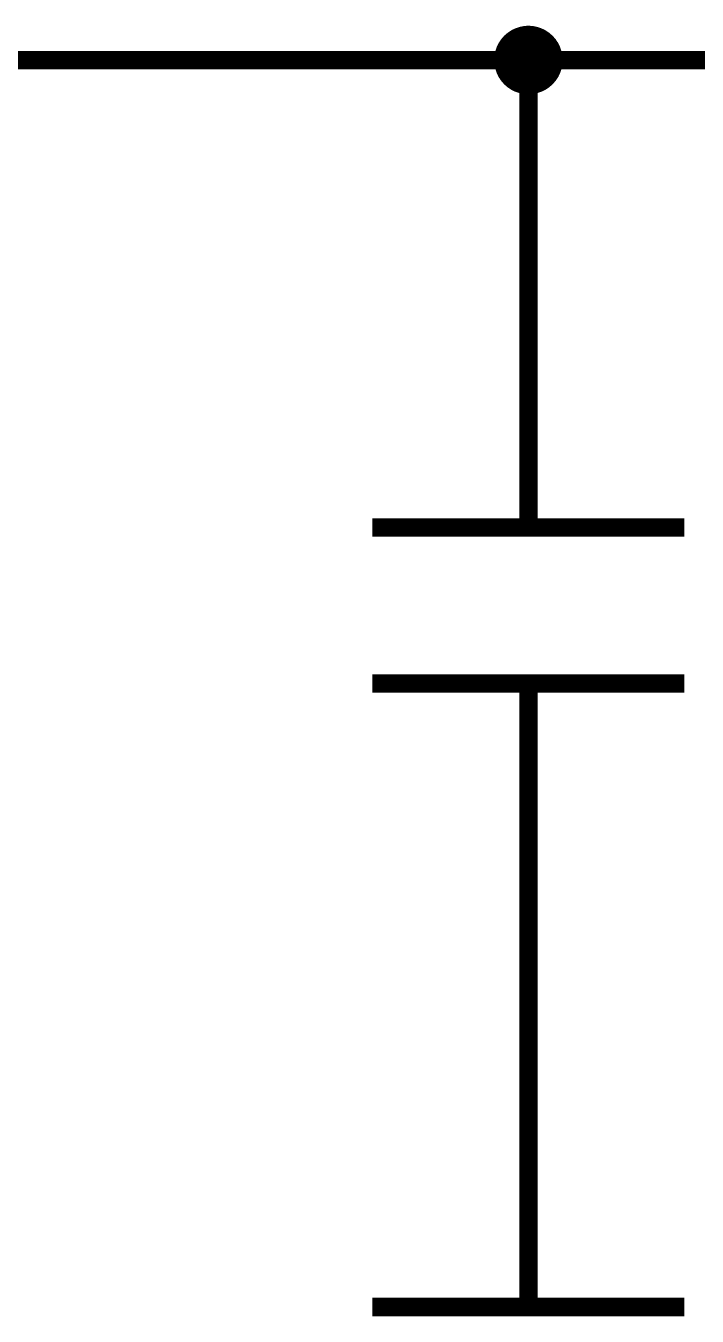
# Model space of a CAD drawing. Header units: millimetres. Extents: x 0 to 9.5, y 0 to 7.5.
# Drawn here: x 1.878 to 2.309, y 4.594 to 5.422 of the extents above; entities that cross this region are included whole.
import ezdxf

# ---------------------------------------------------------------- set-up
doc = ezdxf.new("R2010")
doc.units = ezdxf.units.MM
doc.header["$MEASUREMENT"] = 0
doc.layers.add('Sheet', color=255, linetype='Continuous')

msp = doc.modelspace()

# ---------------------------------------------------------------- linework, layer by layer
at = {"layer": 'Sheet'}
for points, const_width in [([(2.18042, 5.39995), (2.18042, 5.401), (2.18052, 5.40204), (2.18063, 5.40298), (2.18084, 5.40402), (2.18104, 5.40496), (2.18136, 5.4059), (2.18167, 5.40683), (2.18198, 5.40777), (2.1824, 5.40861), (2.18282, 5.40954), (2.18334, 5.41038), (2.18386, 5.41111), (2.18438, 5.41194), (2.185, 5.41267), (2.18563, 5.4134), (2.18625, 5.41413), (2.18698, 5.41476), (2.18771, 5.41538), (2.18844, 5.41601), (2.18928, 5.41653), (2.19001, 5.41705), (2.19084, 5.41757), (2.19178, 5.41799), (2.19261, 5.4184), (2.19355, 5.41872), (2.19449, 5.41903), (2.19543, 5.41934), (2.19636, 5.41955), (2.19741, 5.41976), (2.19834, 5.41986), (2.19939, 5.41997), (2.20043, 5.41997)], 0.0039), ([(2.18042, 5.39995), (2.18042, 5.401), (2.18052, 5.40204), (2.18063, 5.40298), (2.18084, 5.40402), (2.18104, 5.40496), (2.18136, 5.4059), (2.18167, 5.40683), (2.18198, 5.40777), (2.1824, 5.40861), (2.18282, 5.40954), (2.18334, 5.41038), (2.18386, 5.41111), (2.18438, 5.41194), (2.185, 5.41267), (2.18563, 5.4134), (2.18625, 5.41413), (2.18698, 5.41476), (2.18771, 5.41538), (2.18844, 5.41601), (2.18928, 5.41653), (2.19001, 5.41705), (2.19084, 5.41757), (2.19178, 5.41799), (2.19261, 5.4184), (2.19355, 5.41872), (2.19449, 5.41903), (2.19543, 5.41934), (2.19636, 5.41955), (2.19741, 5.41976), (2.19834, 5.41986), (2.19939, 5.41997), (2.20043, 5.41997)], 0.0039), ([(2.18042, 5.39995), (2.18042, 5.401), (2.18052, 5.40204), (2.18063, 5.40298), (2.18084, 5.40402), (2.18104, 5.40496), (2.18136, 5.4059), (2.18167, 5.40683), (2.18198, 5.40777), (2.1824, 5.40861), (2.18282, 5.40954), (2.18334, 5.41038), (2.18386, 5.41111), (2.18438, 5.41194), (2.185, 5.41267), (2.18563, 5.4134), (2.18625, 5.41413), (2.18698, 5.41476), (2.18771, 5.41538), (2.18844, 5.41601), (2.18928, 5.41653), (2.19001, 5.41705), (2.19084, 5.41757), (2.19178, 5.41799), (2.19261, 5.4184), (2.19355, 5.41872), (2.19449, 5.41903), (2.19543, 5.41934), (2.19636, 5.41955), (2.19741, 5.41976), (2.19834, 5.41986), (2.19939, 5.41997), (2.20043, 5.41997)], 0.0039), ([(2.18042, 5.39995), (2.18042, 5.401), (2.18052, 5.40204), (2.18063, 5.40298), (2.18084, 5.40402), (2.18104, 5.40496), (2.18136, 5.4059), (2.18167, 5.40683), (2.18198, 5.40777), (2.1824, 5.40861), (2.18282, 5.40954), (2.18334, 5.41038), (2.18386, 5.41111), (2.18438, 5.41194), (2.185, 5.41267), (2.18563, 5.4134), (2.18625, 5.41413), (2.18698, 5.41476), (2.18771, 5.41538), (2.18844, 5.41601), (2.18928, 5.41653), (2.19001, 5.41705), (2.19084, 5.41757), (2.19178, 5.41799), (2.19261, 5.4184), (2.19355, 5.41872), (2.19449, 5.41903), (2.19543, 5.41934), (2.19636, 5.41955), (2.19741, 5.41976), (2.19834, 5.41986), (2.19939, 5.41997), (2.20043, 5.41997)], 0.0039), ([(2.18042, 5.39995), (2.18042, 5.401), (2.18052, 5.40204), (2.18063, 5.40298), (2.18084, 5.40402), (2.18104, 5.40496), (2.18136, 5.4059), (2.18167, 5.40683), (2.18198, 5.40777), (2.1824, 5.40861), (2.18282, 5.40954), (2.18334, 5.41038), (2.18386, 5.41111), (2.18438, 5.41194), (2.185, 5.41267), (2.18563, 5.4134), (2.18625, 5.41413), (2.18698, 5.41476), (2.18771, 5.41538), (2.18844, 5.41601), (2.18928, 5.41653), (2.19001, 5.41705), (2.19084, 5.41757), (2.19178, 5.41799), (2.19261, 5.4184), (2.19355, 5.41872), (2.19449, 5.41903), (2.19543, 5.41934), (2.19636, 5.41955), (2.19741, 5.41976), (2.19834, 5.41986), (2.19939, 5.41997), (2.20043, 5.41997)], 0.0039), ([(2.18042, 5.39995), (2.18042, 5.401), (2.18052, 5.40204), (2.18063, 5.40298), (2.18084, 5.40402), (2.18104, 5.40496), (2.18136, 5.4059), (2.18167, 5.40683), (2.18198, 5.40777), (2.1824, 5.40861), (2.18282, 5.40954), (2.18334, 5.41038), (2.18386, 5.41111), (2.18438, 5.41194), (2.185, 5.41267), (2.18563, 5.4134), (2.18625, 5.41413), (2.18698, 5.41476), (2.18771, 5.41538), (2.18844, 5.41601), (2.18928, 5.41653), (2.19001, 5.41705), (2.19084, 5.41757), (2.19178, 5.41799), (2.19261, 5.4184), (2.19355, 5.41872), (2.19449, 5.41903), (2.19543, 5.41934), (2.19636, 5.41955), (2.19741, 5.41976), (2.19834, 5.41986), (2.19939, 5.41997), (2.20043, 5.41997)], 0.0039), ([(2.18042, 5.39995), (2.18042, 5.401), (2.18052, 5.40204), (2.18063, 5.40298), (2.18084, 5.40402), (2.18104, 5.40496), (2.18136, 5.4059), (2.18167, 5.40683), (2.18198, 5.40777), (2.1824, 5.40861), (2.18282, 5.40954), (2.18334, 5.41038), (2.18386, 5.41111), (2.18438, 5.41194), (2.185, 5.41267), (2.18563, 5.4134), (2.18625, 5.41413), (2.18698, 5.41476), (2.18771, 5.41538), (2.18844, 5.41601), (2.18928, 5.41653), (2.19001, 5.41705), (2.19084, 5.41757), (2.19178, 5.41799), (2.19261, 5.4184), (2.19355, 5.41872), (2.19449, 5.41903), (2.19543, 5.41934), (2.19636, 5.41955), (2.19741, 5.41976), (2.19834, 5.41986), (2.19939, 5.41997), (2.20043, 5.41997)], 0.0039), ([(2.18042, 5.39995), (2.18042, 5.401), (2.18052, 5.40204), (2.18063, 5.40298), (2.18084, 5.40402), (2.18104, 5.40496), (2.18136, 5.4059), (2.18167, 5.40683), (2.18198, 5.40777), (2.1824, 5.40861), (2.18282, 5.40954), (2.18334, 5.41038), (2.18386, 5.41111), (2.18438, 5.41194), (2.185, 5.41267), (2.18563, 5.4134), (2.18625, 5.41413), (2.18698, 5.41476), (2.18771, 5.41538), (2.18844, 5.41601), (2.18928, 5.41653), (2.19001, 5.41705), (2.19084, 5.41757), (2.19178, 5.41799), (2.19261, 5.4184), (2.19355, 5.41872), (2.19449, 5.41903), (2.19543, 5.41934), (2.19636, 5.41955), (2.19741, 5.41976), (2.19834, 5.41986), (2.19939, 5.41997), (2.20043, 5.41997)], 0.0039), ([(2.20043, 5.41997), (2.20043, 5.41997)], 0.0039), ([(2.20043, 5.41997), (2.20147, 5.41997), (2.20251, 5.41986), (2.20345, 5.41976), (2.20449, 5.41955), (2.20543, 5.41934), (2.20637, 5.41903), (2.20731, 5.41872), (2.20825, 5.4184), (2.20908, 5.41799), (2.21002, 5.41757), (2.21085, 5.41705), (2.21158, 5.41653), (2.21241, 5.41601), (2.21314, 5.41538), (2.21387, 5.41476), (2.2146, 5.41413), (2.21523, 5.4134), (2.21585, 5.41267), (2.21648, 5.41194), (2.217, 5.41111), (2.21752, 5.41038), (2.21804, 5.40954), (2.21846, 5.40861), (2.21888, 5.40777), (2.21919, 5.40683), (2.2195, 5.4059), (2.21981, 5.40496), (2.22002, 5.40402), (2.22023, 5.40298), (2.22034, 5.40204), (2.22044, 5.401), (2.22044, 5.39995)], 0.0039), ([(2.20043, 5.41997), (2.20043, 5.41997)], 0.0039), ([(2.20043, 5.41997), (2.20147, 5.41997), (2.20251, 5.41986), (2.20345, 5.41976), (2.20449, 5.41955), (2.20543, 5.41934), (2.20637, 5.41903), (2.20731, 5.41872), (2.20825, 5.4184), (2.20908, 5.41799), (2.21002, 5.41757), (2.21085, 5.41705), (2.21158, 5.41653), (2.21241, 5.41601), (2.21314, 5.41538), (2.21387, 5.41476), (2.2146, 5.41413), (2.21523, 5.4134), (2.21585, 5.41267), (2.21648, 5.41194), (2.217, 5.41111), (2.21752, 5.41038), (2.21804, 5.40954), (2.21846, 5.40861), (2.21888, 5.40777), (2.21919, 5.40683), (2.2195, 5.4059), (2.21981, 5.40496), (2.22002, 5.40402), (2.22023, 5.40298), (2.22034, 5.40204), (2.22044, 5.401), (2.22044, 5.39995)], 0.0039), ([(2.20043, 5.41997), (2.20043, 5.41997)], 0.0039), ([(2.20043, 5.41997), (2.20147, 5.41997), (2.20251, 5.41986), (2.20345, 5.41976), (2.20449, 5.41955), (2.20543, 5.41934), (2.20637, 5.41903), (2.20731, 5.41872), (2.20825, 5.4184), (2.20908, 5.41799), (2.21002, 5.41757), (2.21085, 5.41705), (2.21158, 5.41653), (2.21241, 5.41601), (2.21314, 5.41538), (2.21387, 5.41476), (2.2146, 5.41413), (2.21523, 5.4134), (2.21585, 5.41267), (2.21648, 5.41194), (2.217, 5.41111), (2.21752, 5.41038), (2.21804, 5.40954), (2.21846, 5.40861), (2.21888, 5.40777), (2.21919, 5.40683), (2.2195, 5.4059), (2.21981, 5.40496), (2.22002, 5.40402), (2.22023, 5.40298), (2.22034, 5.40204), (2.22044, 5.401), (2.22044, 5.39995)], 0.0039), ([(2.20043, 5.41997), (2.20043, 5.41997)], 0.0039), ([(2.20043, 5.41997), (2.20147, 5.41997), (2.20251, 5.41986), (2.20345, 5.41976), (2.20449, 5.41955), (2.20543, 5.41934), (2.20637, 5.41903), (2.20731, 5.41872), (2.20825, 5.4184), (2.20908, 5.41799), (2.21002, 5.41757), (2.21085, 5.41705), (2.21158, 5.41653), (2.21241, 5.41601), (2.21314, 5.41538), (2.21387, 5.41476), (2.2146, 5.41413), (2.21523, 5.4134), (2.21585, 5.41267), (2.21648, 5.41194), (2.217, 5.41111), (2.21752, 5.41038), (2.21804, 5.40954), (2.21846, 5.40861), (2.21888, 5.40777), (2.21919, 5.40683), (2.2195, 5.4059), (2.21981, 5.40496), (2.22002, 5.40402), (2.22023, 5.40298), (2.22034, 5.40204), (2.22044, 5.401), (2.22044, 5.39995)], 0.0039), ([(2.20043, 5.41997), (2.20043, 5.41997)], 0.0039), ([(2.20043, 5.41997), (2.20147, 5.41997), (2.20251, 5.41986), (2.20345, 5.41976), (2.20449, 5.41955), (2.20543, 5.41934), (2.20637, 5.41903), (2.20731, 5.41872), (2.20825, 5.4184), (2.20908, 5.41799), (2.21002, 5.41757), (2.21085, 5.41705), (2.21158, 5.41653), (2.21241, 5.41601), (2.21314, 5.41538), (2.21387, 5.41476), (2.2146, 5.41413), (2.21523, 5.4134), (2.21585, 5.41267), (2.21648, 5.41194), (2.217, 5.41111), (2.21752, 5.41038), (2.21804, 5.40954), (2.21846, 5.40861), (2.21888, 5.40777), (2.21919, 5.40683), (2.2195, 5.4059), (2.21981, 5.40496), (2.22002, 5.40402), (2.22023, 5.40298), (2.22034, 5.40204), (2.22044, 5.401), (2.22044, 5.39995)], 0.0039), ([(2.20043, 5.41997), (2.20043, 5.41997)], 0.0039), ([(2.20043, 5.41997), (2.20147, 5.41997), (2.20251, 5.41986), (2.20345, 5.41976), (2.20449, 5.41955), (2.20543, 5.41934), (2.20637, 5.41903), (2.20731, 5.41872), (2.20825, 5.4184), (2.20908, 5.41799), (2.21002, 5.41757), (2.21085, 5.41705), (2.21158, 5.41653), (2.21241, 5.41601), (2.21314, 5.41538), (2.21387, 5.41476), (2.2146, 5.41413), (2.21523, 5.4134), (2.21585, 5.41267), (2.21648, 5.41194), (2.217, 5.41111), (2.21752, 5.41038), (2.21804, 5.40954), (2.21846, 5.40861), (2.21888, 5.40777), (2.21919, 5.40683), (2.2195, 5.4059), (2.21981, 5.40496), (2.22002, 5.40402), (2.22023, 5.40298), (2.22034, 5.40204), (2.22044, 5.401), (2.22044, 5.39995)], 0.0039), ([(2.20043, 5.41997), (2.20043, 5.41997)], 0.0039), ([(2.20043, 5.41997), (2.20147, 5.41997), (2.20251, 5.41986), (2.20345, 5.41976), (2.20449, 5.41955), (2.20543, 5.41934), (2.20637, 5.41903), (2.20731, 5.41872), (2.20825, 5.4184), (2.20908, 5.41799), (2.21002, 5.41757), (2.21085, 5.41705), (2.21158, 5.41653), (2.21241, 5.41601), (2.21314, 5.41538), (2.21387, 5.41476), (2.2146, 5.41413), (2.21523, 5.4134), (2.21585, 5.41267), (2.21648, 5.41194), (2.217, 5.41111), (2.21752, 5.41038), (2.21804, 5.40954), (2.21846, 5.40861), (2.21888, 5.40777), (2.21919, 5.40683), (2.2195, 5.4059), (2.21981, 5.40496), (2.22002, 5.40402), (2.22023, 5.40298), (2.22034, 5.40204), (2.22044, 5.401), (2.22044, 5.39995)], 0.0039), ([(2.20043, 5.41997), (2.20043, 5.41997)], 0.0039), ([(2.20043, 5.41997), (2.20147, 5.41997), (2.20251, 5.41986), (2.20345, 5.41976), (2.20449, 5.41955), (2.20543, 5.41934), (2.20637, 5.41903), (2.20731, 5.41872), (2.20825, 5.4184), (2.20908, 5.41799), (2.21002, 5.41757), (2.21085, 5.41705), (2.21158, 5.41653), (2.21241, 5.41601), (2.21314, 5.41538), (2.21387, 5.41476), (2.2146, 5.41413), (2.21523, 5.4134), (2.21585, 5.41267), (2.21648, 5.41194), (2.217, 5.41111), (2.21752, 5.41038), (2.21804, 5.40954), (2.21846, 5.40861), (2.21888, 5.40777), (2.21919, 5.40683), (2.2195, 5.4059), (2.21981, 5.40496), (2.22002, 5.40402), (2.22023, 5.40298), (2.22034, 5.40204), (2.22044, 5.401), (2.22044, 5.39995)], 0.0039), ([(1.60053, 5.39995), (2.20043, 5.39995), (2.20043, 5.29999)], 0.0118), ([(2.20043, 5.37994), (2.19939, 5.37994), (2.19834, 5.38005), (2.19741, 5.38015), (2.19636, 5.38036), (2.19543, 5.38057), (2.19449, 5.38088), (2.19355, 5.38119), (2.19261, 5.3815), (2.19178, 5.38192), (2.19084, 5.38234), (2.19001, 5.38286), (2.18928, 5.38338), (2.18844, 5.3839), (2.18771, 5.38453), (2.18698, 5.38515), (2.18625, 5.38578), (2.18563, 5.38651), (2.185, 5.38724), (2.18438, 5.38797), (2.18386, 5.3888), (2.18334, 5.38953), (2.18282, 5.39036), (2.1824, 5.3913), (2.18198, 5.39214), (2.18167, 5.39307), (2.18136, 5.39401), (2.18104, 5.39495), (2.18084, 5.39589), (2.18063, 5.39693), (2.18052, 5.39787), (2.18042, 5.39891), (2.18042, 5.39995)], 0.0039), ([(2.18042, 5.39995), (2.18042, 5.39995)], 0.0039), ([(2.20043, 5.37994), (2.19939, 5.37994), (2.19834, 5.38005), (2.19741, 5.38015), (2.19636, 5.38036), (2.19543, 5.38057), (2.19449, 5.38088), (2.19355, 5.38119), (2.19261, 5.3815), (2.19178, 5.38192), (2.19084, 5.38234), (2.19001, 5.38286), (2.18928, 5.38338), (2.18844, 5.3839), (2.18771, 5.38453), (2.18698, 5.38515), (2.18625, 5.38578), (2.18563, 5.38651), (2.185, 5.38724), (2.18438, 5.38797), (2.18386, 5.3888), (2.18334, 5.38953), (2.18282, 5.39036), (2.1824, 5.3913), (2.18198, 5.39214), (2.18167, 5.39307), (2.18136, 5.39401), (2.18104, 5.39495), (2.18084, 5.39589), (2.18063, 5.39693), (2.18052, 5.39787), (2.18042, 5.39891), (2.18042, 5.39995)], 0.0039), ([(2.18042, 5.39995), (2.18042, 5.39995)], 0.0039), ([(2.20043, 5.37994), (2.19939, 5.37994), (2.19834, 5.38005), (2.19741, 5.38015), (2.19636, 5.38036), (2.19543, 5.38057), (2.19449, 5.38088), (2.19355, 5.38119), (2.19261, 5.3815), (2.19178, 5.38192), (2.19084, 5.38234), (2.19001, 5.38286), (2.18928, 5.38338), (2.18844, 5.3839), (2.18771, 5.38453), (2.18698, 5.38515), (2.18625, 5.38578), (2.18563, 5.38651), (2.185, 5.38724), (2.18438, 5.38797), (2.18386, 5.3888), (2.18334, 5.38953), (2.18282, 5.39036), (2.1824, 5.3913), (2.18198, 5.39214), (2.18167, 5.39307), (2.18136, 5.39401), (2.18104, 5.39495), (2.18084, 5.39589), (2.18063, 5.39693), (2.18052, 5.39787), (2.18042, 5.39891), (2.18042, 5.39995)], 0.0039), ([(2.18042, 5.39995), (2.18042, 5.39995)], 0.0039), ([(2.20043, 5.37994), (2.19939, 5.37994), (2.19834, 5.38005), (2.19741, 5.38015), (2.19636, 5.38036), (2.19543, 5.38057), (2.19449, 5.38088), (2.19355, 5.38119), (2.19261, 5.3815), (2.19178, 5.38192), (2.19084, 5.38234), (2.19001, 5.38286), (2.18928, 5.38338), (2.18844, 5.3839), (2.18771, 5.38453), (2.18698, 5.38515), (2.18625, 5.38578), (2.18563, 5.38651), (2.185, 5.38724), (2.18438, 5.38797), (2.18386, 5.3888), (2.18334, 5.38953), (2.18282, 5.39036), (2.1824, 5.3913), (2.18198, 5.39214), (2.18167, 5.39307), (2.18136, 5.39401), (2.18104, 5.39495), (2.18084, 5.39589), (2.18063, 5.39693), (2.18052, 5.39787), (2.18042, 5.39891), (2.18042, 5.39995)], 0.0039), ([(2.18042, 5.39995), (2.18042, 5.39995)], 0.0039), ([(2.20043, 5.37994), (2.19939, 5.37994), (2.19834, 5.38005), (2.19741, 5.38015), (2.19636, 5.38036), (2.19543, 5.38057), (2.19449, 5.38088), (2.19355, 5.38119), (2.19261, 5.3815), (2.19178, 5.38192), (2.19084, 5.38234), (2.19001, 5.38286), (2.18928, 5.38338), (2.18844, 5.3839), (2.18771, 5.38453), (2.18698, 5.38515), (2.18625, 5.38578), (2.18563, 5.38651), (2.185, 5.38724), (2.18438, 5.38797), (2.18386, 5.3888), (2.18334, 5.38953), (2.18282, 5.39036), (2.1824, 5.3913), (2.18198, 5.39214), (2.18167, 5.39307), (2.18136, 5.39401), (2.18104, 5.39495), (2.18084, 5.39589), (2.18063, 5.39693), (2.18052, 5.39787), (2.18042, 5.39891), (2.18042, 5.39995)], 0.0039), ([(2.18042, 5.39995), (2.18042, 5.39995)], 0.0039), ([(2.20043, 5.37994), (2.19939, 5.37994), (2.19834, 5.38005), (2.19741, 5.38015), (2.19636, 5.38036), (2.19543, 5.38057), (2.19449, 5.38088), (2.19355, 5.38119), (2.19261, 5.3815), (2.19178, 5.38192), (2.19084, 5.38234), (2.19001, 5.38286), (2.18928, 5.38338), (2.18844, 5.3839), (2.18771, 5.38453), (2.18698, 5.38515), (2.18625, 5.38578), (2.18563, 5.38651), (2.185, 5.38724), (2.18438, 5.38797), (2.18386, 5.3888), (2.18334, 5.38953), (2.18282, 5.39036), (2.1824, 5.3913), (2.18198, 5.39214), (2.18167, 5.39307), (2.18136, 5.39401), (2.18104, 5.39495), (2.18084, 5.39589), (2.18063, 5.39693), (2.18052, 5.39787), (2.18042, 5.39891), (2.18042, 5.39995)], 0.0039), ([(2.18042, 5.39995), (2.18042, 5.39995)], 0.0039), ([(2.20043, 5.37994), (2.19939, 5.37994), (2.19834, 5.38005), (2.19741, 5.38015), (2.19636, 5.38036), (2.19543, 5.38057), (2.19449, 5.38088), (2.19355, 5.38119), (2.19261, 5.3815), (2.19178, 5.38192), (2.19084, 5.38234), (2.19001, 5.38286), (2.18928, 5.38338), (2.18844, 5.3839), (2.18771, 5.38453), (2.18698, 5.38515), (2.18625, 5.38578), (2.18563, 5.38651), (2.185, 5.38724), (2.18438, 5.38797), (2.18386, 5.3888), (2.18334, 5.38953), (2.18282, 5.39036), (2.1824, 5.3913), (2.18198, 5.39214), (2.18167, 5.39307), (2.18136, 5.39401), (2.18104, 5.39495), (2.18084, 5.39589), (2.18063, 5.39693), (2.18052, 5.39787), (2.18042, 5.39891), (2.18042, 5.39995)], 0.0039), ([(2.18042, 5.39995), (2.18042, 5.39995)], 0.0039), ([(2.20043, 5.37994), (2.19939, 5.37994), (2.19834, 5.38005), (2.19741, 5.38015), (2.19636, 5.38036), (2.19543, 5.38057), (2.19449, 5.38088), (2.19355, 5.38119), (2.19261, 5.3815), (2.19178, 5.38192), (2.19084, 5.38234), (2.19001, 5.38286), (2.18928, 5.38338), (2.18844, 5.3839), (2.18771, 5.38453), (2.18698, 5.38515), (2.18625, 5.38578), (2.18563, 5.38651), (2.185, 5.38724), (2.18438, 5.38797), (2.18386, 5.3888), (2.18334, 5.38953), (2.18282, 5.39036), (2.1824, 5.3913), (2.18198, 5.39214), (2.18167, 5.39307), (2.18136, 5.39401), (2.18104, 5.39495), (2.18084, 5.39589), (2.18063, 5.39693), (2.18052, 5.39787), (2.18042, 5.39891), (2.18042, 5.39995)], 0.0039), ([(2.18042, 5.39995), (2.18042, 5.39995)], 0.0039), ([(2.20043, 5.39995), (2.50038, 5.39995)], 0.0118), ([(2.22044, 5.39995), (2.22044, 5.39891), (2.22034, 5.39787), (2.22023, 5.39693), (2.22002, 5.39589), (2.21981, 5.39495), (2.2195, 5.39401), (2.21919, 5.39307), (2.21888, 5.39214), (2.21846, 5.3913), (2.21804, 5.39036), (2.21752, 5.38953), (2.217, 5.3888), (2.21648, 5.38797), (2.21585, 5.38724), (2.21523, 5.38651), (2.2146, 5.38578), (2.21387, 5.38515), (2.21314, 5.38453), (2.21241, 5.3839), (2.21158, 5.38338), (2.21085, 5.38286), (2.21002, 5.38234), (2.20908, 5.38192), (2.20825, 5.3815), (2.20731, 5.38119), (2.20637, 5.38088), (2.20543, 5.38057), (2.20449, 5.38036), (2.20345, 5.38015), (2.20251, 5.38005), (2.20147, 5.37994), (2.20043, 5.37994)], 0.0039), ([(2.22044, 5.39995), (2.22044, 5.39891), (2.22034, 5.39787), (2.22023, 5.39693), (2.22002, 5.39589), (2.21981, 5.39495), (2.2195, 5.39401), (2.21919, 5.39307), (2.21888, 5.39214), (2.21846, 5.3913), (2.21804, 5.39036), (2.21752, 5.38953), (2.217, 5.3888), (2.21648, 5.38797), (2.21585, 5.38724), (2.21523, 5.38651), (2.2146, 5.38578), (2.21387, 5.38515), (2.21314, 5.38453), (2.21241, 5.3839), (2.21158, 5.38338), (2.21085, 5.38286), (2.21002, 5.38234), (2.20908, 5.38192), (2.20825, 5.3815), (2.20731, 5.38119), (2.20637, 5.38088), (2.20543, 5.38057), (2.20449, 5.38036), (2.20345, 5.38015), (2.20251, 5.38005), (2.20147, 5.37994), (2.20043, 5.37994)], 0.0039), ([(2.22044, 5.39995), (2.22044, 5.39891), (2.22034, 5.39787), (2.22023, 5.39693), (2.22002, 5.39589), (2.21981, 5.39495), (2.2195, 5.39401), (2.21919, 5.39307), (2.21888, 5.39214), (2.21846, 5.3913), (2.21804, 5.39036), (2.21752, 5.38953), (2.217, 5.3888), (2.21648, 5.38797), (2.21585, 5.38724), (2.21523, 5.38651), (2.2146, 5.38578), (2.21387, 5.38515), (2.21314, 5.38453), (2.21241, 5.3839), (2.21158, 5.38338), (2.21085, 5.38286), (2.21002, 5.38234), (2.20908, 5.38192), (2.20825, 5.3815), (2.20731, 5.38119), (2.20637, 5.38088), (2.20543, 5.38057), (2.20449, 5.38036), (2.20345, 5.38015), (2.20251, 5.38005), (2.20147, 5.37994), (2.20043, 5.37994)], 0.0039), ([(2.22044, 5.39995), (2.22044, 5.39891), (2.22034, 5.39787), (2.22023, 5.39693), (2.22002, 5.39589), (2.21981, 5.39495), (2.2195, 5.39401), (2.21919, 5.39307), (2.21888, 5.39214), (2.21846, 5.3913), (2.21804, 5.39036), (2.21752, 5.38953), (2.217, 5.3888), (2.21648, 5.38797), (2.21585, 5.38724), (2.21523, 5.38651), (2.2146, 5.38578), (2.21387, 5.38515), (2.21314, 5.38453), (2.21241, 5.3839), (2.21158, 5.38338), (2.21085, 5.38286), (2.21002, 5.38234), (2.20908, 5.38192), (2.20825, 5.3815), (2.20731, 5.38119), (2.20637, 5.38088), (2.20543, 5.38057), (2.20449, 5.38036), (2.20345, 5.38015), (2.20251, 5.38005), (2.20147, 5.37994), (2.20043, 5.37994)], 0.0039), ([(2.22044, 5.39995), (2.22044, 5.39891), (2.22034, 5.39787), (2.22023, 5.39693), (2.22002, 5.39589), (2.21981, 5.39495), (2.2195, 5.39401), (2.21919, 5.39307), (2.21888, 5.39214), (2.21846, 5.3913), (2.21804, 5.39036), (2.21752, 5.38953), (2.217, 5.3888), (2.21648, 5.38797), (2.21585, 5.38724), (2.21523, 5.38651), (2.2146, 5.38578), (2.21387, 5.38515), (2.21314, 5.38453), (2.21241, 5.3839), (2.21158, 5.38338), (2.21085, 5.38286), (2.21002, 5.38234), (2.20908, 5.38192), (2.20825, 5.3815), (2.20731, 5.38119), (2.20637, 5.38088), (2.20543, 5.38057), (2.20449, 5.38036), (2.20345, 5.38015), (2.20251, 5.38005), (2.20147, 5.37994), (2.20043, 5.37994)], 0.0039), ([(2.22044, 5.39995), (2.22044, 5.39891), (2.22034, 5.39787), (2.22023, 5.39693), (2.22002, 5.39589), (2.21981, 5.39495), (2.2195, 5.39401), (2.21919, 5.39307), (2.21888, 5.39214), (2.21846, 5.3913), (2.21804, 5.39036), (2.21752, 5.38953), (2.217, 5.3888), (2.21648, 5.38797), (2.21585, 5.38724), (2.21523, 5.38651), (2.2146, 5.38578), (2.21387, 5.38515), (2.21314, 5.38453), (2.21241, 5.3839), (2.21158, 5.38338), (2.21085, 5.38286), (2.21002, 5.38234), (2.20908, 5.38192), (2.20825, 5.3815), (2.20731, 5.38119), (2.20637, 5.38088), (2.20543, 5.38057), (2.20449, 5.38036), (2.20345, 5.38015), (2.20251, 5.38005), (2.20147, 5.37994), (2.20043, 5.37994)], 0.0039), ([(2.22044, 5.39995), (2.22044, 5.39891), (2.22034, 5.39787), (2.22023, 5.39693), (2.22002, 5.39589), (2.21981, 5.39495), (2.2195, 5.39401), (2.21919, 5.39307), (2.21888, 5.39214), (2.21846, 5.3913), (2.21804, 5.39036), (2.21752, 5.38953), (2.217, 5.3888), (2.21648, 5.38797), (2.21585, 5.38724), (2.21523, 5.38651), (2.2146, 5.38578), (2.21387, 5.38515), (2.21314, 5.38453), (2.21241, 5.3839), (2.21158, 5.38338), (2.21085, 5.38286), (2.21002, 5.38234), (2.20908, 5.38192), (2.20825, 5.3815), (2.20731, 5.38119), (2.20637, 5.38088), (2.20543, 5.38057), (2.20449, 5.38036), (2.20345, 5.38015), (2.20251, 5.38005), (2.20147, 5.37994), (2.20043, 5.37994)], 0.0039), ([(2.22044, 5.39995), (2.22044, 5.39891), (2.22034, 5.39787), (2.22023, 5.39693), (2.22002, 5.39589), (2.21981, 5.39495), (2.2195, 5.39401), (2.21919, 5.39307), (2.21888, 5.39214), (2.21846, 5.3913), (2.21804, 5.39036), (2.21752, 5.38953), (2.217, 5.3888), (2.21648, 5.38797), (2.21585, 5.38724), (2.21523, 5.38651), (2.2146, 5.38578), (2.21387, 5.38515), (2.21314, 5.38453), (2.21241, 5.3839), (2.21158, 5.38338), (2.21085, 5.38286), (2.21002, 5.38234), (2.20908, 5.38192), (2.20825, 5.3815), (2.20731, 5.38119), (2.20637, 5.38088), (2.20543, 5.38057), (2.20449, 5.38036), (2.20345, 5.38015), (2.20251, 5.38005), (2.20147, 5.37994), (2.20043, 5.37994)], 0.0039), ([(2.22044, 5.39995), (2.22044, 5.39995), (2.22044, 5.39995), (2.22044, 5.39995), (2.22044, 5.39995), (2.22044, 5.39995), (2.22044, 5.39995), (2.22044, 5.39995), (2.22044, 5.39995), (2.22044, 5.39995), (2.22044, 5.39995), (2.22044, 5.39995), (2.22044, 5.39995), (2.22044, 5.39995), (2.22044, 5.39995), (2.22044, 5.39995), (2.22044, 5.39995), (2.22044, 5.39995), (2.22044, 5.39995), (2.22044, 5.39995), (2.22044, 5.39995), (2.22044, 5.39995), (2.22044, 5.39995), (2.22044, 5.39995), (2.22044, 5.39995), (2.22044, 5.39995), (2.22044, 5.39995), (2.22044, 5.39995), (2.22044, 5.39995), (2.22044, 5.39995), (2.22044, 5.39995), (2.22044, 5.39995), (2.22044, 5.39995)], 0.0039), ([(2.22044, 5.39995), (2.22044, 5.39995)], 0.0039), ([(2.22044, 5.39995), (2.22044, 5.39995), (2.22044, 5.39995), (2.22044, 5.39995), (2.22044, 5.39995), (2.22044, 5.39995), (2.22044, 5.39995), (2.22044, 5.39995), (2.22044, 5.39995), (2.22044, 5.39995), (2.22044, 5.39995), (2.22044, 5.39995), (2.22044, 5.39995), (2.22044, 5.39995), (2.22044, 5.39995), (2.22044, 5.39995), (2.22044, 5.39995), (2.22044, 5.39995), (2.22044, 5.39995), (2.22044, 5.39995), (2.22044, 5.39995), (2.22044, 5.39995), (2.22044, 5.39995), (2.22044, 5.39995), (2.22044, 5.39995), (2.22044, 5.39995), (2.22044, 5.39995), (2.22044, 5.39995), (2.22044, 5.39995), (2.22044, 5.39995), (2.22044, 5.39995), (2.22044, 5.39995), (2.22044, 5.39995)], 0.0039), ([(2.22044, 5.39995), (2.22044, 5.39995)], 0.0039), ([(2.22044, 5.39995), (2.22044, 5.39995), (2.22044, 5.39995), (2.22044, 5.39995), (2.22044, 5.39995), (2.22044, 5.39995), (2.22044, 5.39995), (2.22044, 5.39995), (2.22044, 5.39995), (2.22044, 5.39995), (2.22044, 5.39995), (2.22044, 5.39995), (2.22044, 5.39995), (2.22044, 5.39995), (2.22044, 5.39995), (2.22044, 5.39995), (2.22044, 5.39995), (2.22044, 5.39995), (2.22044, 5.39995), (2.22044, 5.39995), (2.22044, 5.39995), (2.22044, 5.39995), (2.22044, 5.39995), (2.22044, 5.39995), (2.22044, 5.39995), (2.22044, 5.39995), (2.22044, 5.39995), (2.22044, 5.39995), (2.22044, 5.39995), (2.22044, 5.39995), (2.22044, 5.39995), (2.22044, 5.39995), (2.22044, 5.39995)], 0.0039), ([(2.22044, 5.39995), (2.22044, 5.39995)], 0.0039), ([(2.22044, 5.39995), (2.22044, 5.39995), (2.22044, 5.39995), (2.22044, 5.39995), (2.22044, 5.39995), (2.22044, 5.39995), (2.22044, 5.39995), (2.22044, 5.39995), (2.22044, 5.39995), (2.22044, 5.39995), (2.22044, 5.39995), (2.22044, 5.39995), (2.22044, 5.39995), (2.22044, 5.39995), (2.22044, 5.39995), (2.22044, 5.39995), (2.22044, 5.39995), (2.22044, 5.39995), (2.22044, 5.39995), (2.22044, 5.39995), (2.22044, 5.39995), (2.22044, 5.39995), (2.22044, 5.39995), (2.22044, 5.39995), (2.22044, 5.39995), (2.22044, 5.39995), (2.22044, 5.39995), (2.22044, 5.39995), (2.22044, 5.39995), (2.22044, 5.39995), (2.22044, 5.39995), (2.22044, 5.39995), (2.22044, 5.39995)], 0.0039), ([(2.22044, 5.39995), (2.22044, 5.39995)], 0.0039), ([(2.22044, 5.39995), (2.22044, 5.39995), (2.22044, 5.39995), (2.22044, 5.39995), (2.22044, 5.39995), (2.22044, 5.39995), (2.22044, 5.39995), (2.22044, 5.39995), (2.22044, 5.39995), (2.22044, 5.39995), (2.22044, 5.39995), (2.22044, 5.39995), (2.22044, 5.39995), (2.22044, 5.39995), (2.22044, 5.39995), (2.22044, 5.39995), (2.22044, 5.39995), (2.22044, 5.39995), (2.22044, 5.39995), (2.22044, 5.39995), (2.22044, 5.39995), (2.22044, 5.39995), (2.22044, 5.39995), (2.22044, 5.39995), (2.22044, 5.39995), (2.22044, 5.39995), (2.22044, 5.39995), (2.22044, 5.39995), (2.22044, 5.39995), (2.22044, 5.39995), (2.22044, 5.39995), (2.22044, 5.39995), (2.22044, 5.39995)], 0.0039), ([(2.22044, 5.39995), (2.22044, 5.39995)], 0.0039), ([(2.22044, 5.39995), (2.22044, 5.39995), (2.22044, 5.39995), (2.22044, 5.39995), (2.22044, 5.39995), (2.22044, 5.39995), (2.22044, 5.39995), (2.22044, 5.39995), (2.22044, 5.39995), (2.22044, 5.39995), (2.22044, 5.39995), (2.22044, 5.39995), (2.22044, 5.39995), (2.22044, 5.39995), (2.22044, 5.39995), (2.22044, 5.39995), (2.22044, 5.39995), (2.22044, 5.39995), (2.22044, 5.39995), (2.22044, 5.39995), (2.22044, 5.39995), (2.22044, 5.39995), (2.22044, 5.39995), (2.22044, 5.39995), (2.22044, 5.39995), (2.22044, 5.39995), (2.22044, 5.39995), (2.22044, 5.39995), (2.22044, 5.39995), (2.22044, 5.39995), (2.22044, 5.39995), (2.22044, 5.39995), (2.22044, 5.39995)], 0.0039), ([(2.22044, 5.39995), (2.22044, 5.39995)], 0.0039), ([(2.22044, 5.39995), (2.22044, 5.39995), (2.22044, 5.39995), (2.22044, 5.39995), (2.22044, 5.39995), (2.22044, 5.39995), (2.22044, 5.39995), (2.22044, 5.39995), (2.22044, 5.39995), (2.22044, 5.39995), (2.22044, 5.39995), (2.22044, 5.39995), (2.22044, 5.39995), (2.22044, 5.39995), (2.22044, 5.39995), (2.22044, 5.39995), (2.22044, 5.39995), (2.22044, 5.39995), (2.22044, 5.39995), (2.22044, 5.39995), (2.22044, 5.39995), (2.22044, 5.39995), (2.22044, 5.39995), (2.22044, 5.39995), (2.22044, 5.39995), (2.22044, 5.39995), (2.22044, 5.39995), (2.22044, 5.39995), (2.22044, 5.39995), (2.22044, 5.39995), (2.22044, 5.39995), (2.22044, 5.39995), (2.22044, 5.39995)], 0.0039), ([(2.22044, 5.39995), (2.22044, 5.39995)], 0.0039), ([(2.22044, 5.39995), (2.22044, 5.39995), (2.22044, 5.39995), (2.22044, 5.39995), (2.22044, 5.39995), (2.22044, 5.39995), (2.22044, 5.39995), (2.22044, 5.39995), (2.22044, 5.39995), (2.22044, 5.39995), (2.22044, 5.39995), (2.22044, 5.39995), (2.22044, 5.39995), (2.22044, 5.39995), (2.22044, 5.39995), (2.22044, 5.39995), (2.22044, 5.39995), (2.22044, 5.39995), (2.22044, 5.39995), (2.22044, 5.39995), (2.22044, 5.39995), (2.22044, 5.39995), (2.22044, 5.39995), (2.22044, 5.39995), (2.22044, 5.39995), (2.22044, 5.39995), (2.22044, 5.39995), (2.22044, 5.39995), (2.22044, 5.39995), (2.22044, 5.39995), (2.22044, 5.39995), (2.22044, 5.39995), (2.22044, 5.39995)], 0.0039), ([(2.22044, 5.39995), (2.22044, 5.39995)], 0.0039), ([(2.20043, 5.09996), (2.20043, 5.29999)], 0.0118), ([(2.10038, 5.09996), (2.30038, 5.09996)], 0.0118), ([(2.10038, 5), (2.30038, 5)], 0.0118), ([(2.20043, 5), (2.20043, 4.79997)], 0.0118), ([(2.20043, 4.6999), (2.20043, 4.79997)], 0.0118), ([(2.20043, 4.6999), (2.20043, 4.59994)], 0.0118), ([(2.10038, 4.59994), (2.30038, 4.59994)], 0.0118)]:
    msp.add_lwpolyline(points, dxfattribs=dict(at, const_width=const_width))
at = {"layer": 'Sheet', "const_width": 0.02}
msp.add_lwpolyline([(2.19, 5.4, 1), (2.21, 5.4, 1)], format="xyb", close=True, dxfattribs=at)

doc.saveas('drawing.dxf')
